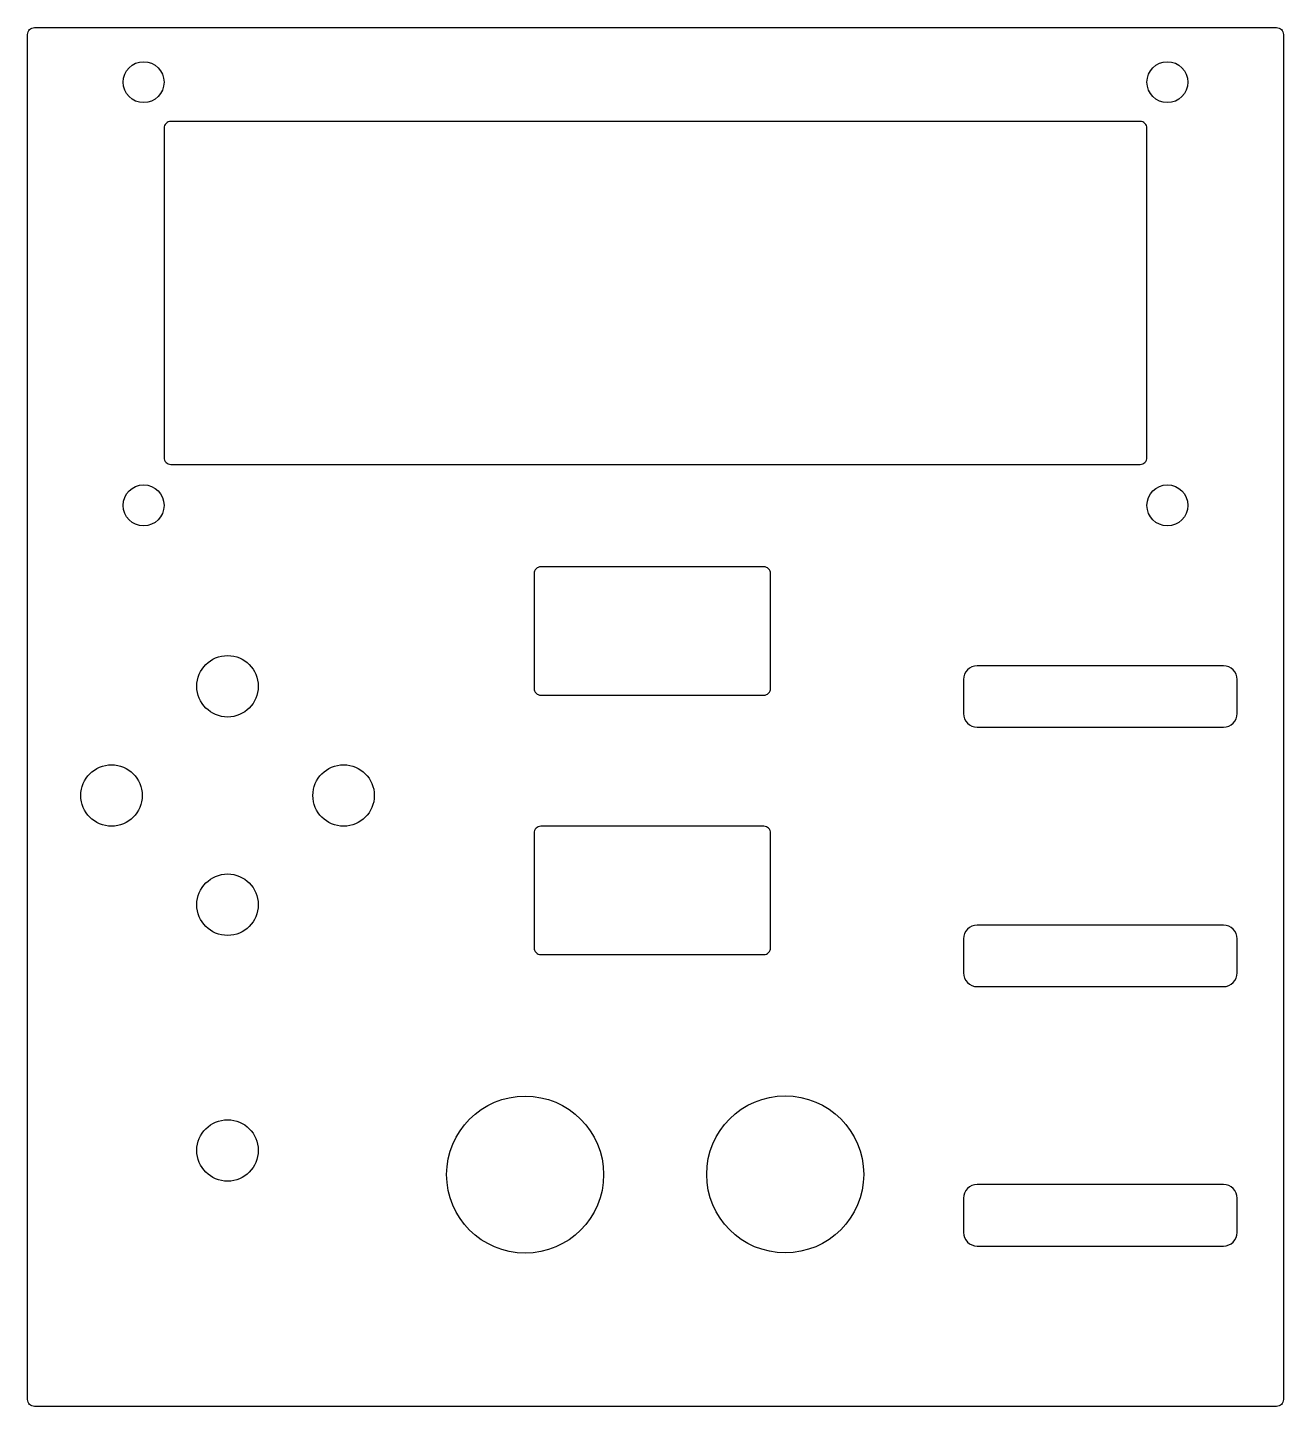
# Model space of a CAD drawing. Header units: millimetres. Extents: x -1 to 91, y 0 to 101.
import ezdxf

# ---------------------------------------------------------------- set-up
doc = ezdxf.new("R2010")
doc.units = ezdxf.units.MM
doc.layers.get('0').update_dxf_attribs({"linetype": 'CONTINUOUS'})

msp = doc.modelspace()

# ---------------------------------------------------------------- linework, layer by layer
for points in [[(91, 0.5, -0.414214), (90.5, 0), (-0.5, 0, -0.414214), (-1, 0.5), (-1, 100.5, -0.414214), (-0.5, 101), (90.5, 101, -0.414214), (91, 100.5)], [(9, 93.63), (9, 69.5, 0.414214), (9.5, 69), (80.5, 69, 0.414214), (81, 69.5), (81, 93.63, 0.414214), (80.5, 94.13), (9.5, 94.13, 0.414214)], [(36.1, 61), (36.1, 52.6, 0.414214), (36.6, 52.1), (52.93, 52.1, 0.414214), (53.43, 52.6), (53.43, 61, 0.414214), (52.93, 61.5), (36.6, 61.5, 0.414214)], [(68.56, 49.75), (86.61, 49.75, 0.414214), (87.61, 50.75), (87.61, 53.25, 0.414214), (86.61, 54.25), (68.56, 54.25, 0.414214), (67.56, 53.25), (67.56, 50.75, 0.414214)], [(53.43, 33.6), (53.43, 42, 0.414214), (52.93, 42.5), (36.6, 42.5, 0.414214), (36.1, 42), (36.1, 33.6, 0.414214), (36.6, 33.1), (52.93, 33.1, 0.414214)], [(87.61, 31.75), (87.61, 34.25, 0.414214), (86.61, 35.25), (68.56, 35.25, 0.414214), (67.56, 34.25), (67.56, 31.75, 0.414214), (68.56, 30.75), (86.61, 30.75, 0.414214)], [(86.61, 16.25), (68.56, 16.25, 0.414214), (67.56, 15.25), (67.56, 12.75, 0.414214), (68.56, 11.75), (86.61, 11.75, 0.414214), (87.61, 12.75), (87.61, 15.25, 0.414214)]]:
    msp.add_lwpolyline(points, format="xyb", close=True)
for centre, radius in [((7.5, 97), 1.5), ((82.5, 97), 1.5), ((7.5, 66), 1.5), ((82.5, 66), 1.5), ((13.65, 52.75), 2.25), ((5.15, 44.75), 2.25), ((22.15, 44.75), 2.25), ((13.65, 36.75), 2.25), ((35.45, 16.98), 5.75), ((54.5, 17), 5.75), ((13.65, 18.75), 2.25)]:
    msp.add_circle(centre, radius)

doc.saveas('drawing.dxf')
